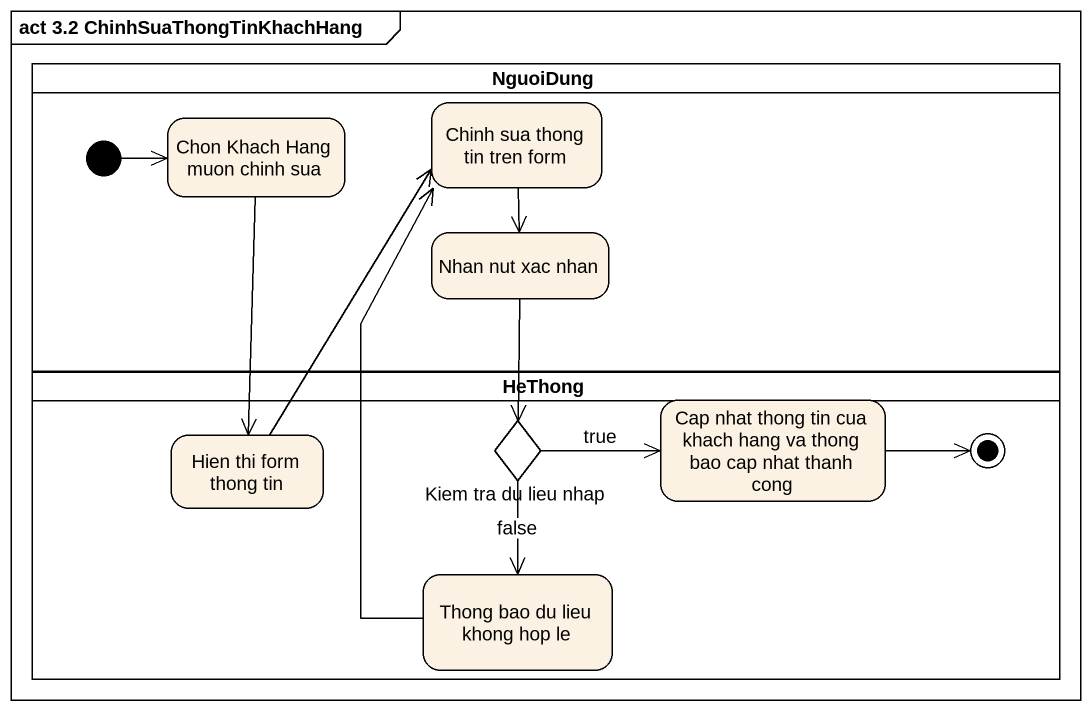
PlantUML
@startuml
mainframe act 3.2 ChinhSuaThongTinKhachHang
hide empty description
state NguoiDung <<partition>> {
  state "Chon Khach Hang muon chinh sua" as Chon_Khach_Hang_muon_chinh
  state "Chinh sua thong tin tren form" as Chinh_sua_thong_tin_tren
  state "Nhan nut xac nhan" as Nhan_nut_xac_nhan
  [*] -right-> Chon_Khach_Hang_muon_chinh
}
state HeThong <<partition>> {
  state "Hien thi form thong tin" as Hien_thi_form_thong_tin
  state "Kiem tra du lieu nhap" as Kiem_tra_du_lieu_nhap <<choice>>
  state "Cap nhat thong tin cua khach hang va thong bao cap nhat thanh cong" as Cap_nhat_thong_tin_cua
  state "Thong bao du lieu khong hop le" as Thong_bao_du_lieu_khong_hop
  Cap_nhat_thong_tin_cua -right-> [*]
}
Chon_Khach_Hang_muon_chinh --> Hien_thi_form_thong_tin
Chinh_sua_thong_tin_tren --> Nhan_nut_xac_nhan
Nhan_nut_xac_nhan --> Kiem_tra_du_lieu_nhap
Hien_thi_form_thong_tin -up-> Chinh_sua_thong_tin_tren
Kiem_tra_du_lieu_nhap -right-> Cap_nhat_thong_tin_cua : true
Kiem_tra_du_lieu_nhap --> Thong_bao_du_lieu_khong_hop : false
Thong_bao_du_lieu_khong_hop -up-> Chinh_sua_thong_tin_tren
@enduml
